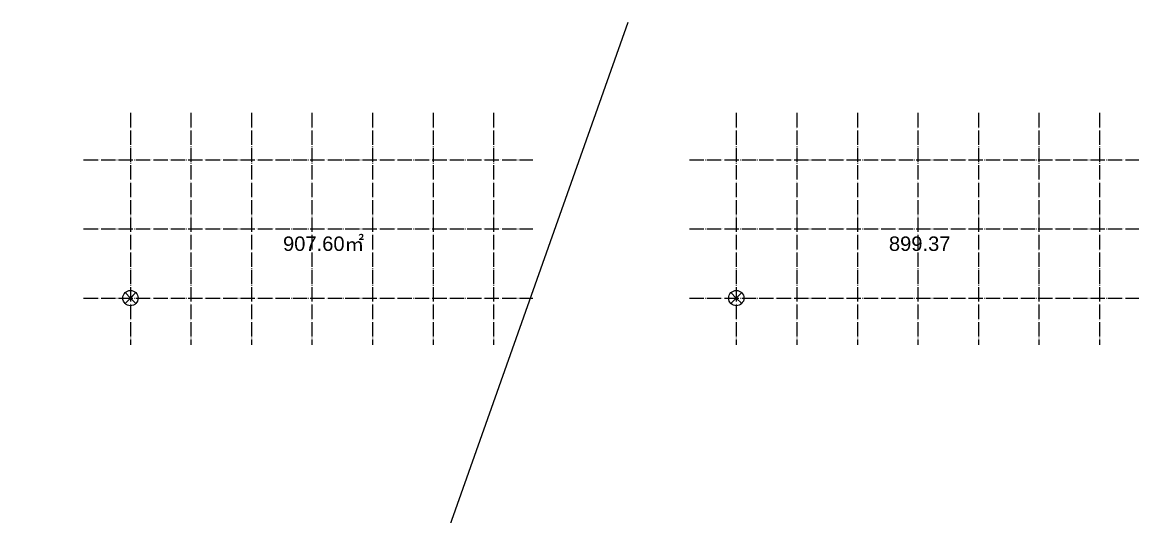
# Model space of a CAD drawing. Extents: x -2209072 to 495824, y -92434 to 572724.
# Drawn here: x -275325 to -120369, y 365664 to 434311 of the extents above; entities that cross this region are included whole.
import ezdxf

# ---------------------------------------------------------------- set-up
doc = ezdxf.new("R2010")
doc.units = 0
doc.header["$LTSCALE"] = 1000
doc.header["$MEASUREMENT"] = 0
doc.linetypes.add('X-104 6#7#平面$0$DOTE', pattern=[2.42, 2, -0.2, 0.02, -0.2])
doc.layers.get('0').update_dxf_attribs({"linetype": 'CONTINUOUS'})
doc.layers.get('Defpoints').update_dxf_attribs({"linetype": 'CONTINUOUS'})
doc.layers.add('X-104 6#7#平面$0$000建面', color=146, linetype='CONTINUOUS', lineweight=30, plot=False)
doc.layers.add('X-104 6#7#平面$0$04-不打印_辅助线', color=165, linetype='CONTINUOUS', plot=False)
doc.layers.add('X-104 6#7#平面$0$A-C_门', color=150, linetype='CONTINUOUS')
doc.layers.add('X-104 6#7#平面$0$A_AXIS-轴线', color=36, linetype='X-104 6#7#平面$0$DOTE')
doc.layers.get('X-104 6#7#平面$0$04-不打印_辅助线').off()
doc.styles.add('X-104 6#7#平面$0$Arial', font='arial.ttf', dxfattribs={"width": 0.75, "height": 2.5})

# ---------------------------------------------------------------- blocks, each defined once
blk = doc.blocks.new('X-104 6#7#平面$0$FDFSG')
at = {"layer": 'Defpoints'}
blk.add_lwpolyline([(-749, 749), (0, 0), (-749, -749), (749, 749), (0, 0), (749, -749)], dxfattribs=at)
blk.add_circle((0, 0), 1059, dxfattribs=at)
blk = doc.blocks.new('*U1301')
at = {"layer": 'X-104 6#7#平面$0$A_AXIS-轴线'}
for p, q in [((0, 25700), (0, -6500)), ((8400, 25700), (8400, -6500)), ((16800, 25700), (16800, -6500)), ((25200, 25700), (25200, -6500)), ((33600, 25700), (33600, -6500)), ((42000, 25700), (42000, -6500)), ((50400, 25700), (50400, -6500))]:
    blk.add_line(p, q, dxfattribs=at)
for points in [[(-6500, 19200), (55852, 19200)], [(-6500, 9600), (55852, 9600)], [(-6500, 0), (55852, 0)]]:
    blk.add_lwpolyline(points, dxfattribs=at)
at = {"layer": 'X-104 6#7#平面$0$04-不打印_辅助线'}
blk.add_blockref('X-104 6#7#平面$0$FDFSG', (0, 0), dxfattribs=at)
blk = doc.blocks.new('X-104 6#7#平面')
at = {"layer": 'X-104 6#7#平面$0$A-C_门'}
blk.add_line((-275325, 196711), (-191225, 434311), dxfattribs=at)
for p in [(-260320, 396024), (-176220, 396024)]:
    blk.add_blockref('*U1301', p)
at = {"layer": 'X-104 6#7#平面$0$000建面', "color": 2, "style": 'X-104 6#7#平面$0$Arial'}
for s, p in [('907.60㎡', (-239138, 402570)), ('899.37', (-155038, 402570))]:
    blk.add_text(s, height=2000, rotation=0, dxfattribs=at).set_placement(p)

msp = doc.modelspace()

# ---------------------------------------------------------------- block references
msp.add_blockref('X-104 6#7#平面', (0, 0))

doc.saveas('drawing.dxf')
